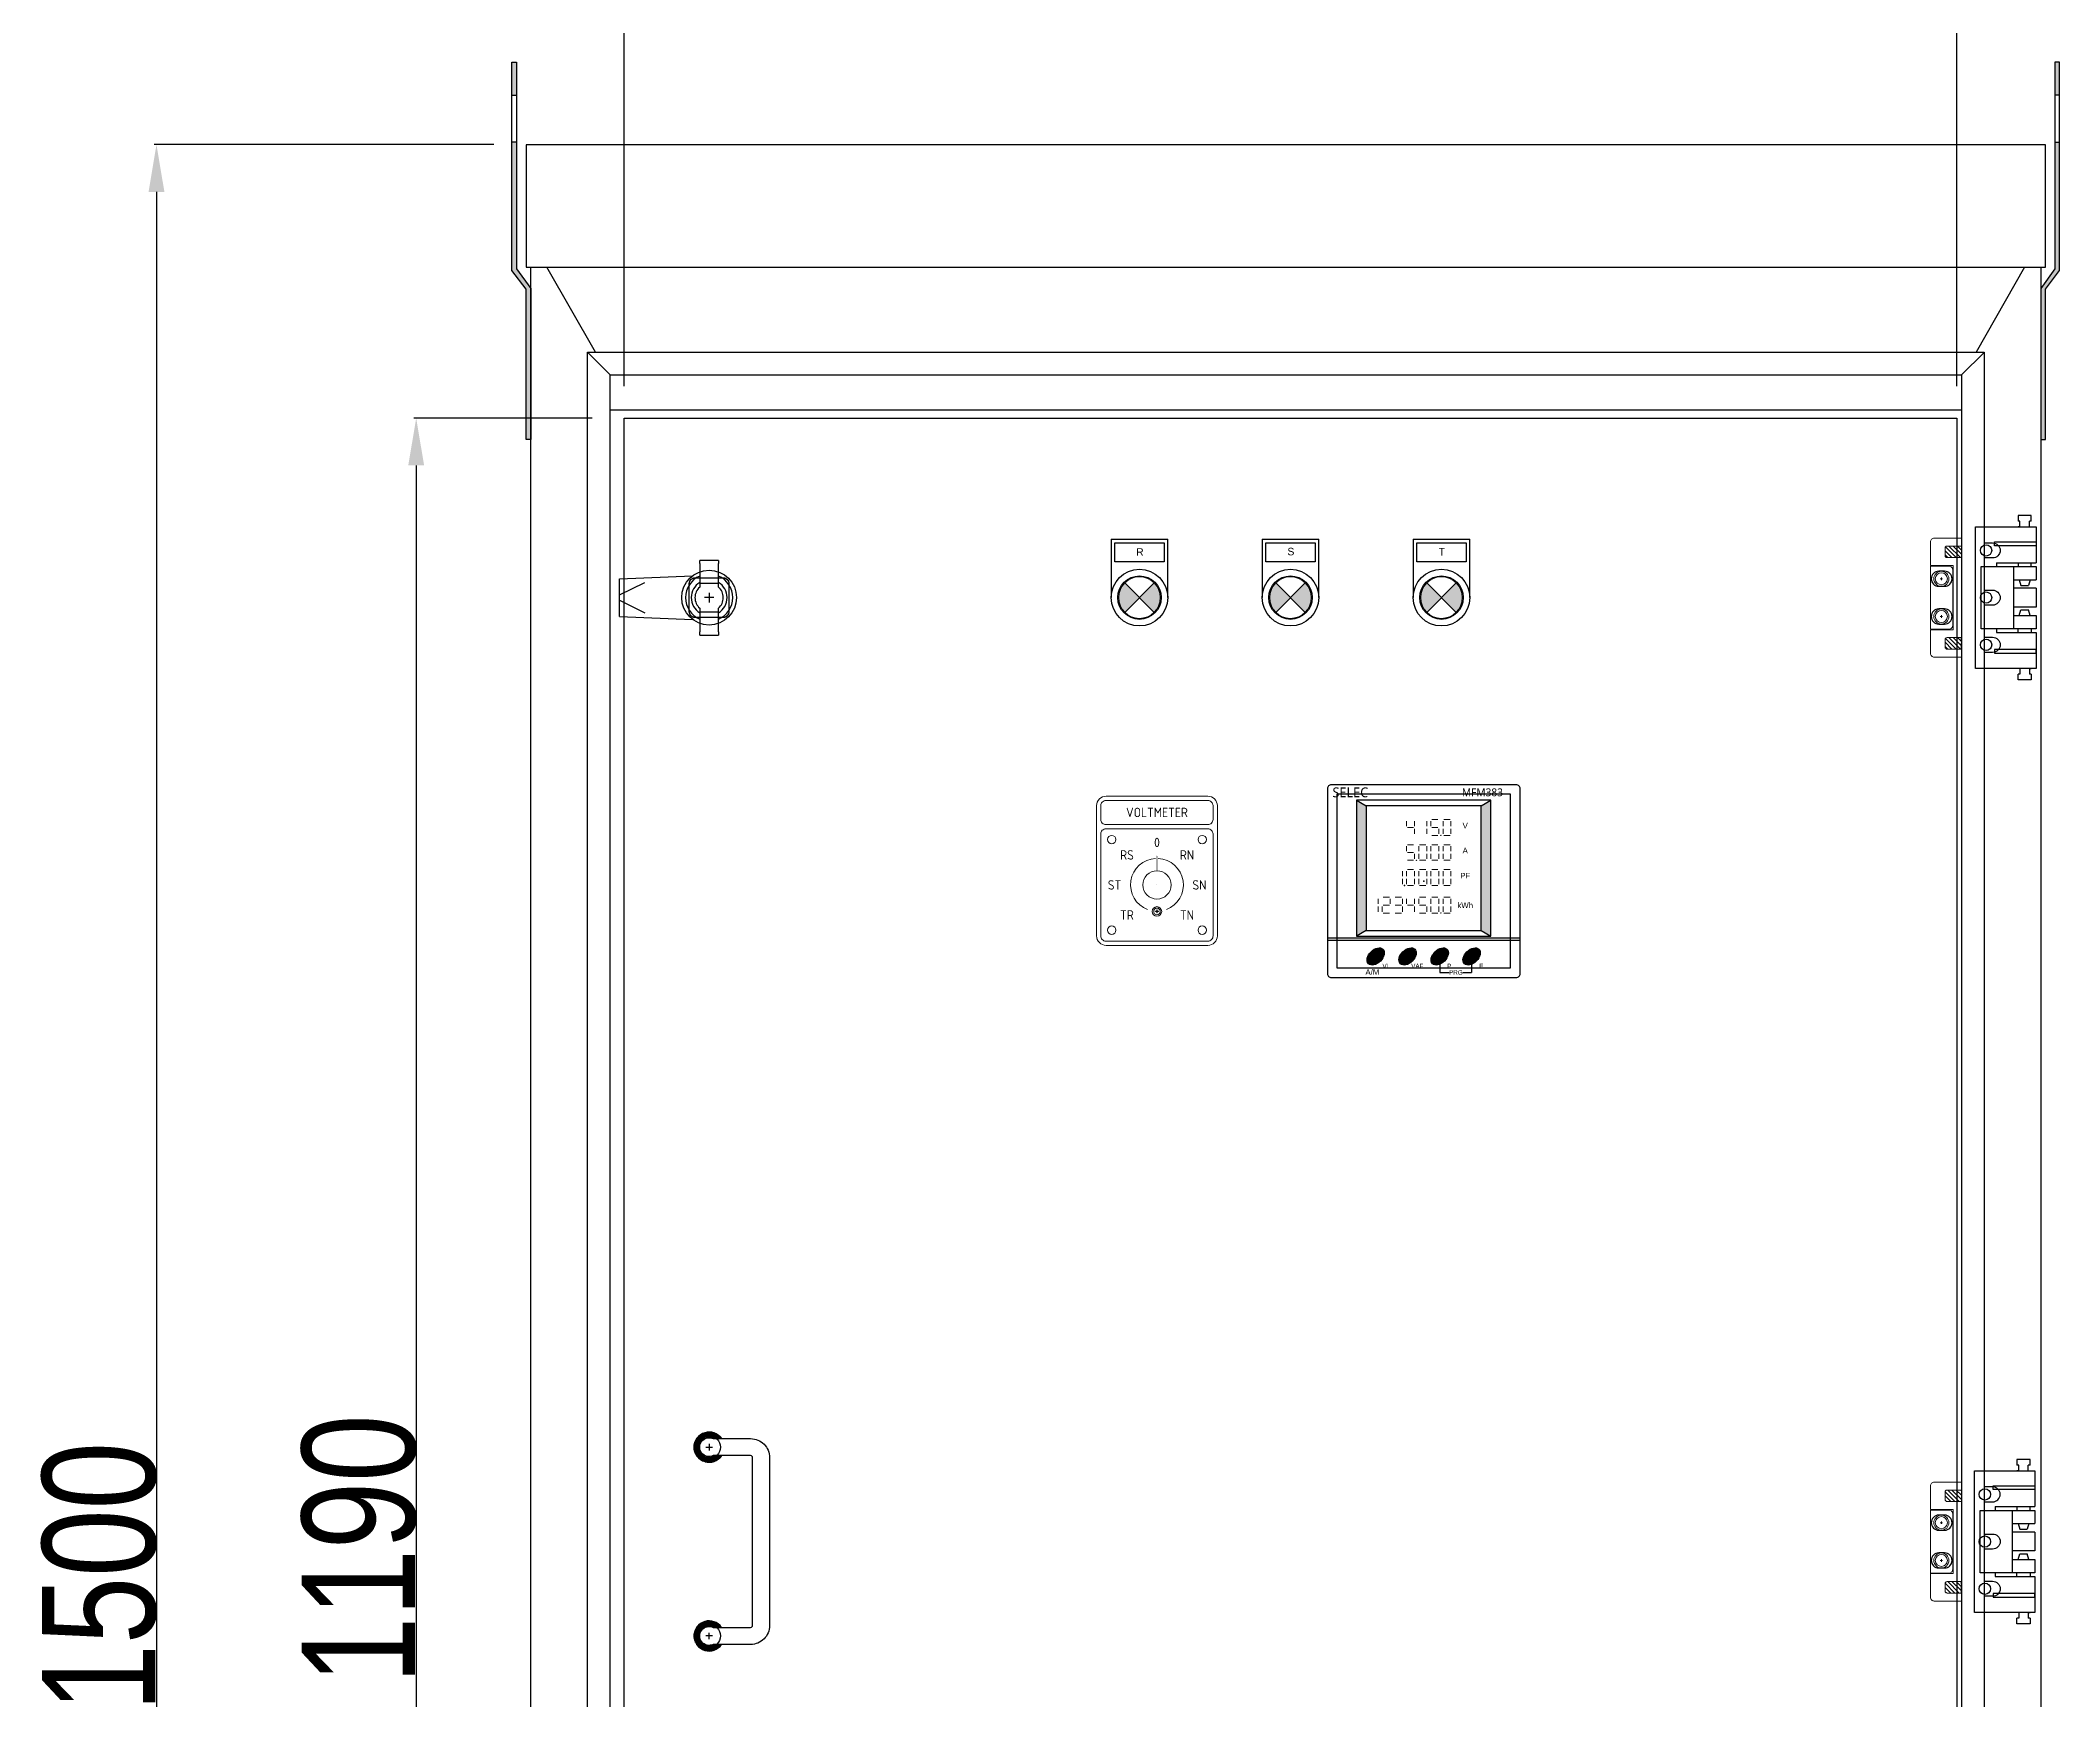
# Model space of a CAD drawing. Header units: inches. Extents: x 21 to 136330, y 8 to 58290.
# Drawn here: x 57023 to 58093, y 43916 to 44795 of the extents above; entities that cross this region are included whole.
import ezdxf
from ezdxf.enums import TextEntityAlignment as Align

# ---------------------------------------------------------------- set-up
doc = ezdxf.new("R2010")
doc.units = ezdxf.units.IN
doc.header["$MEASUREMENT"] = 0
doc.set_wipeout_variables(frame=1)
doc.linetypes.add('HIDDEN2', pattern=[4.7625, 3.175, -1.5875])
for name, color, linetype, lineweight in [('0 TĂNG CỨNG', 7, 'Continuous', 15), ('01', 7, 'HIDDEN2', 13), ('07', 5, 'Continuous', 5), ('hw_Text', 7, 'Continuous', 13)]:
    doc.layers.add(name, color=color, linetype=linetype, lineweight=lineweight)
for name, color, linetype in [('@.0.DM. NÉT CHÍNH', 7, 'Continuous'), ('@.DM. NÉT CẮT', 2, 'Continuous'), ('@.DM. THIẾT BỊ', 7, 'Continuous')]:
    doc.layers.add(name, color=color, linetype=linetype)
doc.layers.add('@.DM. KÍCH THƯỚC', color=8, linetype='Continuous', transparency=0.2)
doc.layers.add('@.DM. KÍCH THƯỚC @ 1', color=8, linetype='Continuous', transparency=0.2)
doc.styles.add('1_Segoe UI', font='segoeui.ttf')
doc.styles.add('ARIAL', font='arial.ttf')
doc.styles.add('Arial-Black', font='')
doc.styles.add('roman', font='roman.shx', dxfattribs={"width": 0.8})
doc.styles.add('VnArial', font='')
doc.styles.add('WD_IEC', font='isocp2.shx')
doc.styles.get('Arial-Black').set_extended_font_data('Arial Black')
doc.styles.get('VnArial').set_extended_font_data('.VnArial')
doc.dimstyles.new('Kích thước Duy Mạnh', dxfattribs={"dimtxt": 30, "dimasz": 25, "dimexe": 1.25, "dimexo": 20, "dimtad": 1, "dimdec": 1, "dimtxsty": 'roman', "dimcen": 2.5, "dimclrd": 8, "dimclre": 8, "dimclrt": 2, "dimadec": 0, "dimazin": 0, "dimtfac": 1, "dimtdec": 1, "dimtix": 1, "dimtmove": 0, "dimatfit": 3, "dimfxl": 1, "dimtfillclr": 1, "dimarcsym": 0})

# ---------------------------------------------------------------- blocks, each defined once
blk = doc.blocks.new('*D2326')
at = {"layer": '@.DM. KÍCH THƯỚC', "color": 8, "lineweight": -2, "transparency": 16777216}
for p, q in [((57315.8, 44594.9), (57221.3, 44594.9)), ((57315.8, 43404.9), (57221.3, 43404.9))]:
    blk.add_line(p, q, dxfattribs=at)
at = {"layer": '@.DM. KÍCH THƯỚC', "lineweight": -2, "transparency": 16777216}
blk.add_line((57222.6, 44569.9), (57222.6, 43429.9), dxfattribs=at)
at = {"layer": '@.DM. KÍCH THƯỚC', "transparency": 16777216}
for points in [[(57218.4, 44569.9), (57226.8, 44569.9), (57222.6, 44594.9)], [(57218.4, 43429.9), (57226.8, 43429.9), (57222.6, 43404.9)]]:
    blk.add_solid(points, dxfattribs=at)
at = {"layer": 'Defpoints', "color": 0, "transparency": 16777216}
for p in [(57335.8, 44594.9), (57222.6, 43404.9), (57335.8, 43404.9)]:
    blk.add_point(p, dxfattribs=at)
at = {"layer": '@.DM. KÍCH THƯỚC', "color": 2, "transparency": 16777216, "insert": (57162, 43924.4), "char_height": 60, "attachment_point": 1, "rotation": 90, "style": 'roman'}
blk.add_mtext('1190', dxfattribs=at)
blk = doc.blocks.new('*D2327')
at = {"layer": '@.DM. KÍCH THƯỚC', "color": 8, "lineweight": -2, "transparency": 16777216}
for p, q in [((57332.8, 44611.9), (57332.8, 44833.1)), ((58038.8, 44611.9), (58038.8, 44833.1))]:
    blk.add_line(p, q, dxfattribs=at)
at = {"layer": '@.DM. KÍCH THƯỚC', "lineweight": -2, "transparency": 16777216}
blk.add_line((57357.8, 44831.9), (58013.8, 44831.9), dxfattribs=at)
at = {"layer": '@.DM. KÍCH THƯỚC', "transparency": 16777216}
for points in [[(57357.8, 44836), (57357.8, 44827.7), (57332.8, 44831.9)], [(58013.8, 44836), (58013.8, 44827.7), (58038.8, 44831.9)]]:
    blk.add_solid(points, dxfattribs=at)
at = {"layer": 'Defpoints', "color": 0, "transparency": 16777216}
for p in [(58038.8, 44831.9), (57332.8, 44591.9), (58038.8, 44591.9)]:
    blk.add_point(p, dxfattribs=at)
at = {"layer": '@.DM. KÍCH THƯỚC', "color": 2, "transparency": 16777216, "insert": (57625.2, 44892.5), "char_height": 60, "attachment_point": 1, "style": 'roman'}
blk.add_mtext('706', dxfattribs=at)
blk = doc.blocks.new('*D2328')
at = {"layer": '@.DM. KÍCH THƯỚC', "color": 8, "lineweight": -2, "transparency": 16777216}
for p, q in [((57263.8, 44739.8), (57083.8, 44739.8)), ((57266.4, 43239.9), (57083.8, 43239.9))]:
    blk.add_line(p, q, dxfattribs=at)
at = {"layer": '@.DM. KÍCH THƯỚC', "lineweight": -2, "transparency": 16777216}
blk.add_line((57085, 44714.8), (57085, 43264.9), dxfattribs=at)
at = {"layer": '@.DM. KÍCH THƯỚC', "transparency": 16777216}
for points in [[(57080.8, 44714.8), (57089.2, 44714.8), (57085, 44739.8)], [(57080.8, 43264.9), (57089.2, 43264.9), (57085, 43239.9)]]:
    blk.add_solid(points, dxfattribs=at)
at = {"layer": 'Defpoints', "color": 0, "transparency": 16777216}
for p in [(57283.8, 44739.8), (57085, 43239.9), (57286.4, 43239.9)]:
    blk.add_point(p, dxfattribs=at)
at = {"layer": '@.DM. KÍCH THƯỚC', "color": 2, "transparency": 16777216, "insert": (57024.4, 43909.8), "char_height": 60, "attachment_point": 1, "rotation": 90, "style": 'roman'}
blk.add_mtext('1500', dxfattribs=at)
blk = doc.blocks.new('HL011-1-6')
at = {"color": 8}
for p, q in [((29.5, 81), (22.5, 81)), ((22.5, 81), (22.5, 78)), ((23.5, 78), (22.5, 78)), ((23.5, 75), (22.5, 75)), ((23.5, 75), (23.5, 78)), ((29.5, 78), (28.5, 78)), ((28.5, 75), (28.5, 78)), ((28.5, 75), (29.5, 75)), ((29.5, 78), (29.5, 81)), ((11, 56), (11, 54)), ((11, 56), (32, 56)), ((20, 54), (20, 21)), ((22.5, 56), (22.5, 54)), ((29.5, 54), (29.5, 56)), ((20, 47), (32, 47)), ((23.1, 47), (24, 44)), ((24, 44), (28, 44)), ((28.9, 47), (28, 44)), ((32, 42.5), (20, 42.5)), ((32, 32.5), (20, 32.5)), ((20, 28), (32, 28)), ((23.1, 28), (24, 31)), ((24, 31), (28, 31)), ((28.9, 28), (28, 31)), ((11, 21), (11, 19)), ((11, 19), (32, 19)), ((22.5, 19), (22.5, 21)), ((29.5, 21), (29.5, 19)), ((23.5, 0), (22.5, 0)), ((23.5, 0), (23.5, -3)), ((28.5, 0), (28.5, -3)), ((28.5, 0), (29.5, 0)), ((22.5, -6), (22.5, -3)), ((23.5, -3), (22.5, -3)), ((29.5, -6), (22.5, -6)), ((29.5, -3), (28.5, -3)), ((29.5, -3), (29.5, -6))]:
    blk.add_line(p, q, dxfattribs=at)
for points in [[(32, 19), (32, 0), (0, 0), (0, 75), (32, 75), (32, 56)], [(32, 28), (32, 21), (3, 21), (3, 54), (32, 54), (32, 47)], [(32, 42.5), (32, 32.5)]]:
    blk.add_lwpolyline(points, dxfattribs=at)
for points in [[(10, 67), (32, 67), (32, 65), (10, 65)], [(10, 8), (32, 8), (32, 10), (10, 10)]]:
    blk.add_lwpolyline(points, close=True, dxfattribs=at)
for centre in [(5.5, 62.5), (5.5, 37.5), (5.5, 12.5)]:
    blk.add_circle(centre, 3, dxfattribs=at)
blk = doc.blocks.new('MS722')
at = {"layer": '@.DM. THIẾT BỊ', "color": 4}
for p, q in [((-5, 37.8), (-5, 39.5)), ((5, 39.5), (-5, 39.5)), ((-5, 37.8), (-5, 27.2)), ((5, 39.5), (5, 37.8)), ((5, 27.2), (5, 37.8)), ((-5, 27.2), (-5, 25.3)), ((5, 27.2), (-5, 27.2)), ((5, 25.3), (5, 27.2)), ((-5, 14.2), (-5, 12.2)), ((-5, 12.2), (-5, 1.7)), ((-5, 12.2), (5, 12.2)), ((5, 12.2), (5, 14.2)), ((5, 1.7), (5, 12.2)), ((-5, 0), (-5, 1.7)), ((-5, 0), (5, 0)), ((5, 1.7), (5, 0))]:
    blk.add_line(p, q, dxfattribs=at)
for radius, start, end in [(12.5, 113.5782, 246.4218), (7.5, 131.8103, 228.1897), (12.5, 293.5782, 66.4218), (7.5, 311.8103, 48.1897)]:
    blk.add_arc((0, 19.8), radius, start, end, dxfattribs=at)
at = {"layer": '@.DM. THIẾT BỊ', "color": 9}
for start, end in [(121.7569, 238.2431), (301.7569, 58.2431)]:
    blk.add_arc((0, 19.8), 9.5, start, end, dxfattribs=at)
blk = doc.blocks.new('KTRONG')
at = {"layer": '@.DM. THIẾT BỊ', "color": 8}
for p, q in [((-47.5, 10), (-8.9, 11.5)), ((-47.5, -10), (-47.5, 10)), ((-47.5, 1.4), (-34.1, 8.1)), ((-47.5, -1.4), (-34.1, -8.1)), ((-47.5, -10), (-8.9, -11.5))]:
    blk.add_line(p, q, dxfattribs=at)
at = {"layer": '@.DM. THIẾT BỊ', "color": 1, "ltscale": 10}
blk.add_line((0, 2.5), (0, -2.5), dxfattribs=at)
at = {"layer": '@.DM. THIẾT BỊ', "color": 8}
blk.add_lwpolyline([(10.5, 7.5), (10.5, -7.5, -0.414214), (7.5, -10.5), (-7.5, -10.5, -0.414214), (-10.5, -7.5), (-10.5, 7.5, -0.414214), (-7.5, 10.5), (7.5, 10.5, -0.414214)], format="xyb", close=True, dxfattribs=at)
at = {"layer": '@.DM. THIẾT BỊ', "color": 1, "ltscale": 10}
blk.add_lwpolyline([(2.5, 0), (-2.5, 0)], dxfattribs=at)
at = {"layer": '@.DM. THIẾT BỊ', "color": 8}
blk.add_circle((0, 0), 14.5, dxfattribs=at)
blk.add_blockref('MS722', (0, -19.8), dxfattribs=at)
blk = doc.blocks.new('*U60')
h = blk.add_hatch()
h.set_pattern_fill('ANGLE', color=140, scale=0.1, style=0)
h.set_pattern_definition([(0, (-14333.92485, -6471.2765), (0, 0.6985), [0.508, -0.1905]), (90, (-14333.92485, -6471.2765), (-0.6985, 4e-17), [0.508, -0.1905])])
edge = h.paths.add_edge_path()
edge.add_line((6.6, 112.5), (3.2, 112.5))
edge.add_arc((0, 108), 5.5, 54.9032, 305.0968)
edge.add_line((3.2, 103.5), (6.6, 103.5))
edge.add_arc((0, 108), 8, 34.2289, 325.7711, ccw=False)
h = blk.add_hatch()
h.set_pattern_fill('ANGLE', color=140, scale=0.1, style=0)
h.set_pattern_definition([(0, (-14333.92485, -6571.2765), (0, 0.6985), [0.508, -0.1905]), (90, (-14333.92485, -6571.2765), (-0.6985, 4e-17), [0.508, -0.1905])])
edge = h.paths.add_edge_path()
edge.add_line((6.6, 12.5), (3.2, 12.5))
edge.add_arc((0, 8), 5.5, 54.9032, 305.0968)
edge.add_line((3.2, 3.5), (6.6, 3.5))
edge.add_arc((0, 8), 8, 34.2289, 325.7711, ccw=False)
at = {"color": 140}
for p, q in [((-1.7, 108), (1.7, 108)), ((0, 109.7), (0, 106.3)), ((1.7, 8), (-1.7, 8)), ((0, 6.3), (0, 9.7))]:
    blk.add_line(p, q, dxfattribs=at)
for points in [[(6.6, 112.5), (3.2, 112.5, 1.924951), (3.2, 103.5), (6.6, 103.5, -3.24764)], [(2.2, 12.5), (22, 12.5, 0.414214), (23, 13.5), (23, 102.5, 0.414214), (22, 103.5), (2.2, 103.5, -1.595433), (2.2, 112.5), (22, 112.5, -0.414214), (32, 102.5), (32, 13.5, -0.414214), (22, 3.5), (2.2, 3.5, -1.595433)]]:
    blk.add_lwpolyline(points, format="xyb", close=True, dxfattribs=at)
for points in [[(-1, 113.4), (-1, 112.9)], [(1, 112.9), (1, 113.4)], [(-1, 102.6), (-1, 103.1)], [(1, 103.1), (1, 102.6)], [(-1, 13.4), (-1, 12.9)], [(1, 12.9), (1, 13.4)], [(-1, 2.6), (-1, 3.1)], [(1, 3.1), (1, 2.6)]]:
    blk.add_lwpolyline(points, dxfattribs=at)
for centre, radius, start, end in [((0, 108), 8, 34.2289, 325.7711), ((0, 108), 5.5, 54.9032, 305.0968), ((0, 8), 8, 34.2289, 325.7711), ((0, 8), 5.5, 54.9032, 305.0968)]:
    blk.add_arc(centre, radius, start, end, dxfattribs=at)
blk = doc.blocks.new('BL012-FRONT')
at = {"layer": '0 TĂNG CỨNG'}
h = blk.add_hatch(dxfattribs=at)
h.set_pattern_fill('ANSI31', color=2, scale=0.5, angle=90, style=0)
h.set_pattern_definition([(135, (-85095.0619, -23179.3125), (-1.122532015, -1.122532015), [])])
edge = h.paths.add_edge_path()
edge.add_line((-0.4, 52.7), (7.2, 52.7))
edge.add_line((7.2, 52.7), (7.2, 58.8))
edge.add_line((7.2, 58.8), (-0.4, 58.8))
edge.add_arc((-0.4, 57.8), 1, 90, 180)
edge.add_line((-1.4, 57.8), (-1.4, 53.7))
edge.add_arc((-0.4, 53.7), 1, 180, 270)
h = blk.add_hatch(dxfattribs=at)
h.set_pattern_fill('ANSI31', color=2, scale=0.5, angle=90, style=0)
h.set_pattern_definition([(135, (-85095.0619, -23227.8125), (-1.122532015, -1.122532015), [])])
edge = h.paths.add_edge_path()
edge.add_line((-0.4, 4.2), (7.2, 4.2))
edge.add_line((7.2, 4.2), (7.2, 10.3))
edge.add_line((7.2, 10.3), (-0.4, 10.3))
edge.add_arc((-0.4, 9.3), 1, 90, 180)
edge.add_line((-1.4, 9.3), (-1.4, 5.2))
edge.add_arc((-0.4, 5.2), 1, 180, 270)
at = {"color": 2, "linetype": 'HIDDEN2'}
blk.add_line((7.2, 4.2), (7.2, 10.3), dxfattribs=at)
at = {"layer": '0 TĂNG CỨNG', "color": 8}
for p, q in [((-4.1, 41.5), (-2.8, 41.5)), ((-3.4, 42.2), (-3.4, 40.8)), ((-4.1, 21.5), (-2.8, 21.5)), ((-3.4, 22.2), (-3.4, 20.8))]:
    blk.add_line(p, q, dxfattribs=at)
at = {"layer": '0 TĂNG CỨNG', "color": 1}
blk.add_lwpolyline([(-9.2, 14.5), (-9.2, 2, 0.414214), (-7.2, 0), (7.2, 0), (7.2, 63), (-7.2, 63, 0.414214), (-9.2, 61), (-9.2, 48.5), (2.8, 48.5), (2.8, 14.5)], format="xyb", close=True, dxfattribs=at)
at = {"layer": '0 TĂNG CỨNG', "color": 2}
for points in [[(-0.4, 52.7), (7.2, 52.7), (7.2, 58.8), (-0.4, 58.8, 0.414214), (-1.4, 57.8), (-1.4, 53.7, 0.414214)], [(-0.4, 4.2), (7.2, 4.2), (7.2, 10.3), (-0.4, 10.3, 0.414214), (-1.4, 9.3), (-1.4, 5.2, 0.414214)]]:
    blk.add_lwpolyline(points, format="xyb", close=True, dxfattribs=at)
at = {"layer": '0 TĂNG CỨNG', "color": 22}
blk.add_lwpolyline([(-9.2, 14.8), (0.6, 14.8, 0.414214), (2.6, 16.8), (2.6, 46.2, 0.414214), (0.6, 48.2), (-9.2, 48.2)], format="xyb", close=True, dxfattribs=at)
at = {"layer": '0 TĂNG CỨNG', "color": 61}
for centre in [(-3.4, 41.5), (-3.4, 21.5)]:
    blk.add_circle(centre, 4, dxfattribs=at)
at = {"layer": '0 TĂNG CỨNG', "color": 8}
for centre in [(-3.4, 41.5), (-3.4, 21.5)]:
    blk.add_circle(centre, 3.2, dxfattribs=at)
blk = doc.blocks.new('Den XANH')
h = blk.add_hatch(color=5)
h.paths.add_polyline_path([(15, 15), (22.8, 7.2, 0.198912), (26, 15, 0.198912), (22.8, 22.8)])
h.paths.add_polyline_path([(15, 15), (7.2, 22.8, 0.198912), (4, 15, 0.198912), (7.2, 7.2)])
at = {"color": 7}
for p, q in [((0, 46), (30, 46)), ((0, 46), (0, 15)), ((30, 15), (30, 46))]:
    blk.add_line(p, q, dxfattribs=at)
blk.add_lwpolyline([(2, 44), (28, 44), (28, 34), (2, 34)], close=True, dxfattribs=at)
blk.add_circle((15, 15), 15, dxfattribs=at)
at = {"layer": '07', "color": 5, "linetype": 'Continuous', "lineweight": 5, "ltscale": 3}
for p, q in [((22.8, 22.8), (7.2, 7.2)), ((7.2, 22.8), (22.8, 7.2))]:
    blk.add_line(p, q, dxfattribs=at)
blk.add_circle((15, 15), 11, dxfattribs=at)
at = {"layer": '01', "color": 2, "linetype": 'Continuous', "lineweight": 5, "style": 'Arial-Black'}
blk.add_attdef('T-SP', text='', height=2.4, dxfattribs=at).set_placement((15.2, 37), align=Align.CENTER)
blk = doc.blocks.new('Den DO')
h = blk.add_hatch(color=1)
h.paths.add_polyline_path([(7.2, 7.2), (15, 15), (7.2, 22.8, 0.198912), (4, 15, 0.198912)])
h.paths.add_polyline_path([(15, 15), (22.8, 7.2, 0.198912), (26, 15, 0.198912), (22.8, 22.8)])
at = {"color": 7}
for p, q in [((0, 46), (30, 46)), ((0, 46), (0, 15)), ((30, 15), (30, 46))]:
    blk.add_line(p, q, dxfattribs=at)
blk.add_lwpolyline([(2, 44), (28, 44), (28, 34), (2, 34)], close=True, dxfattribs=at)
blk.add_circle((15, 15), 15, dxfattribs=at)
at = {"layer": '07', "color": 1, "linetype": 'Continuous', "lineweight": 5, "ltscale": 3}
for p, q in [((22.8, 22.8), (7.2, 7.2)), ((7.2, 22.8), (22.8, 7.2))]:
    blk.add_line(p, q, dxfattribs=at)
blk.add_circle((15, 15), 11, dxfattribs=at)
at = {"layer": '01', "color": 2, "linetype": 'Continuous', "lineweight": 5, "style": 'Arial-Black'}
blk.add_attdef('T-SP', text='', height=2.4, dxfattribs=at).set_placement((15, 38.8), align=Align.CENTER)
blk = doc.blocks.new('Den VANG')
h = blk.add_hatch(color=2)
h.paths.add_polyline_path([(22.8, 7.2, 0.198912), (26, 15, 0.198912), (22.8, 22.8), (15, 15)])
h.paths.add_polyline_path([(7.2, 7.2), (15, 15), (7.2, 22.8, 0.198912), (4, 15, 0.198912)])
at = {"color": 7}
for p, q in [((0, 46), (30, 46)), ((0, 46), (0, 15)), ((30, 15), (30, 46))]:
    blk.add_line(p, q, dxfattribs=at)
blk.add_lwpolyline([(2, 44), (28, 44), (28, 34), (2, 34)], close=True, dxfattribs=at)
blk.add_circle((15, 15), 15, dxfattribs=at)
at = {"layer": '07', "color": 2, "linetype": 'Continuous', "lineweight": 5, "ltscale": 3}
for p, q in [((22.8, 22.8), (7.2, 7.2)), ((7.2, 22.8), (22.8, 7.2))]:
    blk.add_line(p, q, dxfattribs=at)
blk.add_circle((15, 15), 11, dxfattribs=at)
at = {"layer": '01', "color": 2, "linetype": 'Continuous', "lineweight": 5, "style": 'Arial-Black'}
blk.add_attdef('T-SP', text='', height=2.4, dxfattribs=at).set_placement((15.2, 37), align=Align.CENTER)
blk = doc.blocks.new('*U61')
at = {"color": 7}
ref = blk.add_blockref('Den DO', (-95, -46), dxfattribs=at)
ref.add_attrib('T-SP', 'R', dxfattribs={"layer": '01', "color": 2, "linetype": 'Continuous', "lineweight": 5, "height": 4, "style": 'ARIAL'}).set_placement((-79.8, -8.8), align=Align.CENTER)
ref = blk.add_blockref('Den VANG', (-15, -46), dxfattribs=at)
ref.add_attrib('T-SP', 'S', dxfattribs={"layer": '01', "color": 2, "linetype": 'Continuous', "lineweight": 5, "height": 4, "style": 'ARIAL'}).set_placement((0.2, -8.6), align=Align.CENTER)
ref = blk.add_blockref('Den XANH', (65, -46), dxfattribs=at)
ref.add_attrib('T-SP', 'T', dxfattribs={"layer": '01', "color": 2, "linetype": 'Continuous', "lineweight": 5, "height": 4, "style": 'ARIAL'}).set_placement((80.2, -8.7), align=Align.CENTER)
blk = doc.blocks.new('*U62')
at = {"color": 0, "linetype": 'ByBlock', "lineweight": 9}
blk.add_lwpolyline([(-27, 32), (27, 32, 0.414214), (29.7, 34.7), (29.7, 42, 0.414214), (27, 44.7), (-27, 44.7, 0.414214), (-29.8, 42), (-29.8, 34.7, 0.414214)], format="xyb", close=True, dxfattribs=at)
at = {"color": 150, "linetype": 'ByBlock', "lineweight": 9}
for centre in [(-24, 24), (24, 24), (-24, -24), (24, -24)]:
    blk.add_circle(centre, 2.25, dxfattribs=at)
at = {"color": 0, "linetype": 'ByBlock', "lineweight": 9, "style": 'WD_IEC'}
for s, p in [('VOLTMETER', (0, 38.4)), ('RS', (-15.9, 15.9)), ('RN', (15.9, 15.9)), ('ST', (-22.5, 0)), ('SN', (22.5, 0)), ('TR', (-15.9, -15.9)), ('TN', (15.9, -15.9))]:
    blk.add_text(s, height=5, dxfattribs=at).set_placement(p, align=Align.MIDDLE_CENTER)
at = {"color": 0, "linetype": 'ByBlock', "lineweight": 9}
blk.add_wipeout([(5.5, 0), (0.2, 15.3), (0.2, 15.3), (0.2, 15.3), (0.2, 15.4), (0.2, 15.4), (0.2, 15.4), (0.2, 15.4), (0.2, 15.4), (0.2, 15.4), (0.2, 15.4), (0.1, 15.4), (0.1, 15.4), (0.1, 15.5), (0.1, 15.5), (0.1, 15.5), (0.1, 15.5), (0.1, 15.5), (0, 15.5), (0, 15.5), (0, 15.5), (0, 15.5), (0, 15.5), (0, 15.5), (-0.1, 15.5), (-0.1, 15.5), (-0.1, 15.5), (-0.1, 15.5), (-0.1, 15.5), (-0.1, 15.4), (-0.1, 15.4), (-0.2, 15.4), (-0.2, 15.4), (-0.2, 15.4), (-0.2, 15.4), (-0.2, 15.4), (-0.2, 15.4), (-0.2, 15.4), (-0.2, 15.3), (-0.2, 15.3), (-0.2, 15.3), (-5.5, 0), (-4.5, -19), (4.5, -19)], dxfattribs=at)
at = {"linetype": 'ByBlock', "lineweight": 9}
blk.add_hatch(color=0, dxfattribs=at).paths.add_polyline_path([(0.2, 15.3), (0.2, 15.3), (0.2, 15.3), (0.2, 15.4), (0.2, 15.4), (0.2, 15.4), (0.2, 15.4), (0.2, 15.4), (0.2, 15.4), (0.2, 15.4), (0.1, 15.4), (0.1, 15.4), (0.1, 15.5), (0.1, 15.5), (0.1, 15.5), (0.1, 15.5), (0.1, 15.5), (0, 15.5), (0, 15.5), (0, 15.5), (0, 15.5), (0, 15.5), (0, 15.5), (-0.1, 15.5), (-0.1, 15.5), (-0.1, 15.5), (-0.1, 15.5), (-0.1, 15.5), (-0.1, 15.4), (-0.1, 15.4), (-0.2, 15.4), (-0.2, 15.4), (-0.2, 15.4), (-0.2, 15.4), (-0.2, 15.4), (-0.2, 15.4), (-0.2, 15.4), (-0.2, 15.3), (-0.2, 15.3), (-0.2, 15.3), (-0.2, 7.5), (0.2, 7.5)])
at = {"color": 0, "linetype": 'ByBlock', "lineweight": 18}
blk.add_lwpolyline([(-27, -32), (27, -32, 0.414214), (32, -27), (32, 42, 0.414214), (27, 47), (-27, 47, 0.414214), (-32, 42), (-32, -27, 0.414214)], format="xyb", close=True, dxfattribs=at)
at = {"color": 0, "linetype": 'ByBlock', "lineweight": 9}
blk.add_lwpolyline([(-27, -29.8), (27, -29.8, 0.414214), (29.7, -27), (29.7, 27, 0.414214), (27, 29.7), (-27, 29.7, 0.414214), (-29.8, 27), (-29.8, -27, 0.414214)], format="xyb", close=True, dxfattribs=at)
blk.add_lwpolyline([(0.8, -14.1), (0.8, -13.9), (0.1, -13.9), (0.1, -13.2), (-0.1, -13.2), (-0.1, -13.9), (-0.8, -13.9), (-0.8, -14.1), (-0.1, -14.1), (-0.1, -14.8), (0.1, -14.8), (0.1, -14.1)], close=True, dxfattribs=at)
at = {"color": 150, "linetype": 'ByBlock', "lineweight": 9}
blk.add_circle((0, 0), 7.5, dxfattribs=at)
at = {"color": 0, "linetype": 'ByBlock', "lineweight": 9}
for radius in [2.5, 1.75]:
    blk.add_circle((0, -14), radius, dxfattribs=at)
for start, end in [(92.839, 249.0883), (290.9117, 87.161)]:
    blk.add_arc((0, 0), 14, start, end, dxfattribs=at)
at = {"layer": 'Defpoints', "color": 1, "linetype": 'ByBlock', "lineweight": 9}
blk.add_line((0, 0), (0, 0), dxfattribs=at)
at = {"color": 0, "linetype": 'ByBlock', "lineweight": 9, "style": 'WD_IEC'}
blk.add_text('0', height=5, dxfattribs=at).set_placement((0, 22.5), align=Align.MIDDLE_CENTER)
blk = doc.blocks.new('*U40')
at = {"ltscale": 5, "true_color": 0x22346e, "transparency": 33554559}
h = blk.add_hatch(color=159, dxfattribs=at)
h.dxf.hatch_style = 1
h.set_gradient(color2=(255, 255, 0), name='SPHERICAL')
h.paths.add_polyline_path([(-29.5, 88.1), (-34.5, 91.1), (-34.5, 21.2), (-29.5, 24.2)])
h = blk.add_hatch(color=159, dxfattribs=at)
h.dxf.hatch_style = 1
h.set_gradient(color2=(255, 255, 0), name='SPHERICAL')
h.paths.add_polyline_path([(29.5, 88.1), (34.5, 91.1), (34.5, 21.2), (29.5, 24.2)])
at = {"ltscale": 5, "transparency": 33554559}
h = blk.add_hatch(color=256, dxfattribs=at)
h.dxf.hatch_style = 1
h.set_gradient(color1=(200, 201, 45), color2=(0, 0, 0), name='INVCURVED')
edge = h.paths.add_edge_path()
edge.add_ellipse((-24.7, 10.8), major_axis=(-3.73, -3.73), ratio=0.643306, start_angle=0, end_angle=360)
h = blk.add_hatch(color=256, dxfattribs=at)
h.dxf.hatch_style = 1
h.set_gradient(color1=(200, 201, 45), color2=(0, 0, 0), name='INVCURVED')
edge = h.paths.add_edge_path()
edge.add_ellipse((-8.3, 10.8), major_axis=(-3.73, -3.73), ratio=0.643306, start_angle=0, end_angle=360)
h = blk.add_hatch(color=256, dxfattribs=at)
h.dxf.hatch_style = 1
h.set_gradient(color1=(200, 201, 45), color2=(0, 0, 0), name='INVCURVED')
edge = h.paths.add_edge_path()
edge.add_ellipse((8.2, 10.8), major_axis=(-3.73, -3.73), ratio=0.643306, start_angle=0, end_angle=360)
h = blk.add_hatch(color=256, dxfattribs=at)
h.dxf.hatch_style = 1
h.set_gradient(color1=(200, 201, 45), color2=(0, 0, 0), name='INVCURVED')
edge = h.paths.add_edge_path()
edge.add_ellipse((24.6, 10.8), major_axis=(-3.73, -3.73), ratio=0.643306, start_angle=0, end_angle=360)
at = {"color": 152, "true_color": 0x2776bb}
for p, q in [((-34.5, 91.1), (-29.5, 88.1)), ((29.5, 88.1), (34.5, 91.1)), ((-29.5, 24.2), (-34.5, 21.2)), ((29.5, 24.2), (34.5, 21.2))]:
    blk.add_line(p, q, dxfattribs=at)
at = {"color": 7, "linetype": 'Continuous', "lineweight": 13}
for p, q in [((-8.8, 80.3), (-8.8, 77.8)), ((-8.4, 77), (-5.2, 77)), ((-4.8, 80.3), (-4.8, 77.8)), ((-4.8, 73.7), (-4.8, 76.3)), ((1.5, 80.3), (1.5, 77.8)), ((1.5, 73.7), (1.5, 76.3)), ((3.6, 80.3), (3.6, 77.8)), ((4.1, 81.1), (7.3, 81.1)), ((4.1, 77), (7.3, 77)), ((4.1, 73), (7.3, 73)), ((7.7, 73.7), (7.7, 76.3)), ((9.9, 80.3), (9.9, 77.8)), ((9.9, 73.7), (9.9, 76.3)), ((10.3, 81.1), (13.5, 81.1)), ((10.3, 73), (13.5, 73)), ((13.9, 80.3), (13.9, 77.8)), ((13.9, 73.7), (13.9, 76.3)), ((-8.8, 67.5), (-8.8, 64.9)), ((-8.4, 68.2), (-5.2, 68.2)), ((-8.4, 64.2), (-5.2, 64.2)), ((-4.8, 60.9), (-4.8, 63.5)), ((-2.6, 67.5), (-2.6, 64.9)), ((-2.6, 60.9), (-2.6, 63.5)), ((-2.2, 68.2), (1, 68.2)), ((1.5, 67.5), (1.5, 64.9)), ((1.5, 60.9), (1.5, 63.5)), ((3.6, 67.5), (3.6, 64.9)), ((3.6, 60.9), (3.6, 63.5)), ((4.1, 68.2), (7.3, 68.2)), ((7.7, 67.5), (7.7, 64.9)), ((7.7, 60.9), (7.7, 63.5)), ((9.9, 67.5), (9.9, 64.9)), ((9.9, 60.9), (9.9, 63.5)), ((10.3, 68.2), (13.5, 68.2)), ((13.9, 67.5), (13.9, 64.9)), ((13.9, 60.9), (13.9, 63.5)), ((-11, 54.6), (-11, 52.1)), ((-8.8, 54.6), (-8.8, 52.1)), ((-8.4, 60.2), (-5.2, 60.2)), ((-8.4, 55.4), (-5.2, 55.4)), ((-4.8, 54.6), (-4.8, 52.1)), ((-2.6, 54.6), (-2.6, 52.1)), ((-2.2, 60.2), (1, 60.2)), ((-2.2, 55.4), (1, 55.4)), ((1.5, 54.6), (1.5, 52.1)), ((3.6, 54.6), (3.6, 52.1)), ((4.1, 60.2), (7.3, 60.2)), ((4.1, 55.4), (7.3, 55.4)), ((7.7, 54.6), (7.7, 52.1)), ((9.9, 54.6), (9.9, 52.1)), ((10.3, 60.2), (13.5, 60.2)), ((10.3, 55.4), (13.5, 55.4)), ((13.9, 54.6), (13.9, 52.1)), ((-11, 48), (-11, 50.6)), ((-8.8, 48), (-8.8, 50.6)), ((-8.4, 47.3), (-5.2, 47.3)), ((-4.8, 48), (-4.8, 50.6)), ((-2.6, 48), (-2.6, 50.6)), ((-2.2, 47.3), (1, 47.3)), ((1.5, 48), (1.5, 50.6)), ((3.6, 48), (3.6, 50.6)), ((4.1, 47.3), (7.3, 47.3)), ((7.7, 48), (7.7, 50.6)), ((9.9, 48), (9.9, 50.6)), ((10.3, 47.3), (13.5, 47.3)), ((13.9, 48), (13.9, 50.6)), ((-23.5, 40.4), (-23.5, 37.9)), ((-23.5, 33.8), (-23.5, 36.4)), ((-21.3, 33.8), (-21.3, 36.4)), ((-20.9, 41.2), (-17.6, 41.2)), ((-20.9, 37.1), (-17.6, 37.1)), ((-20.9, 33.1), (-17.6, 33.1)), ((-17.2, 40.4), (-17.2, 37.9)), ((-14.6, 41.2), (-11.4, 41.2)), ((-14.6, 37.1), (-11.4, 37.1)), ((-14.6, 33.1), (-11.4, 33.1)), ((-11, 40.4), (-11, 37.9)), ((-11, 33.8), (-11, 36.4)), ((-8.8, 40.4), (-8.8, 37.9)), ((-8.4, 37.1), (-5.2, 37.1)), ((-4.8, 40.4), (-4.8, 37.9)), ((-4.8, 33.8), (-4.8, 36.4)), ((-2.6, 40.4), (-2.6, 37.9)), ((-2.2, 41.2), (1, 41.2)), ((-2.2, 37.1), (1, 37.1)), ((-2.2, 33.1), (1, 33.1)), ((1.5, 33.8), (1.5, 36.4)), ((3.6, 40.4), (3.6, 37.9)), ((3.6, 33.8), (3.6, 36.4)), ((4.1, 41.2), (7.3, 41.2)), ((4.1, 33.1), (7.3, 33.1)), ((7.7, 40.4), (7.7, 37.9)), ((7.7, 33.8), (7.7, 36.4)), ((9.9, 40.4), (9.9, 37.9)), ((9.9, 33.8), (9.9, 36.4)), ((10.3, 41.2), (13.5, 41.2)), ((10.3, 33.1), (13.5, 33.1)), ((13.9, 40.4), (13.9, 37.9)), ((13.9, 33.8), (13.9, 36.4))]:
    blk.add_line(p, q, dxfattribs=at)
for p, q in [((-49.5, 20.3), (49.5, 20.3)), ((-49.5, 19.2), (49.5, 19.2))]:
    blk.add_line(p, q)
at = {"ltscale": 5}
for p, q in [((8.2, 6.8), (8.2, 2.6)), ((8.2, 2.6), (13, 2.6)), ((20.1, 2.6), (24.6, 2.6)), ((24.6, 6.8), (24.6, 2.6))]:
    blk.add_line(p, q, dxfattribs=at)
blk.add_lwpolyline([(-47.5, 99, 0.414214), (-49.5, 97), (-49.5, 2, 0.414214), (-47.5, 0), (47.5, 0, 0.414214), (49.5, 2), (49.5, 97, 0.414214), (47.5, 99)], format="xyb", close=True)
at = {"color": 152, "true_color": 0x2776bb}
for points in [[(-34.5, 21.2), (34.5, 21.2), (34.5, 91.1), (-34.5, 91.1)], [(-29.5, 24.2), (29.5, 24.2), (29.5, 88.1), (-29.5, 88.1)]]:
    blk.add_lwpolyline(points, close=True, dxfattribs=at)
at = {"ltscale": 5}
for centre in [(8.8, 73), (-3.7, 60.2), (-9.9, 47.3), (8.8, 33.1)]:
    blk.add_circle(centre, 0.076, dxfattribs=at)
for centre in [(-24.7, 10.8), (-8.3, 10.8), (8.2, 10.8), (24.6, 10.8)]:
    blk.add_ellipse(centre, major_axis=(-3.73, -3.73), ratio=0.643306)
blk.add_point((-9.9, 47.3), dxfattribs=at)
at = {"style": '1_Segoe UI'}
for s, height, p in [('SELEC', 5, (-46.9, 92.6)), ('MFM383', 4, (19.6, 93.1))]:
    blk.add_text(s, height=height, dxfattribs=at).set_placement(p)
at = {"layer": 'hw_Text', "lineweight": 13, "style": 'VnArial'}
for s, height, p in [('V', 2.88, (21.3, 78)), ('A', 2.88, (21.3, 65.2)), ('PF', 2.88, (21.3, 52.3)), ('kWh', 2.88, (21.3, 37.1)), ('A/M', 2.88, (-26.4, 2.8)), ('VI', 2.3, (-19.7, 5.9)), ('VAF', 2.3, (-3.3, 5.9)), ('P', 2.3, (13.1, 5.9)), ('PRG', 2.3, (16.5, 2.6)), ('E', 2.3, (29.6, 5.9))]:
    blk.add_text(s, height=height, rotation=360, dxfattribs=at).set_placement(p, align=Align.MIDDLE_CENTER)
blk = doc.blocks.new('1232')
at = {"layer": '@.DM. THIẾT BỊ'}
blk.add_point((48, 46.5), dxfattribs=at)
blk.add_blockref('*U40', (48, -3), dxfattribs=at)
blk = doc.blocks.new('cắt màn điều khiển')
at = {"layer": '@.DM. NÉT CẮT'}
blk.add_lwpolyline([(46, 46), (-46, 46), (-46, -46), (46, -46)], close=True, dxfattribs=at)
blk.add_point((0, 0), dxfattribs=at)
blk = doc.blocks.new('Tai cau - 1')
h = blk.add_hatch(color=8)
h.paths.add_polyline_path([(-7.5, 200), (-10, 200), (-10, 182.5), (-7.5, 182.5)])
h.paths.add_polyline_path([(-7.5, 157.5), (-10, 157.5), (-10, 89.6), (-2.5, 79.6), (-2.5, 0), (0, 0), (0, 80), (-7.5, 90.4)])
at = {"color": 8}
for p, q in [((-10, 200), (-7.5, 200)), ((-10, 89.6), (-10, 200)), ((-7.5, 200), (-7.5, 90.4)), ((-2.5, 79.6), (-10, 89.6))]:
    blk.add_line(p, q, dxfattribs=at)
at = {"color": 2}
blk.add_lwpolyline([(-10, 182.5), (-7.5, 182.5), (-7.5, 157.5), (-10, 157.5)], close=True, dxfattribs=at)
at = {"color": 8}
blk.add_lwpolyline([(-7.5, 90.4), (0, 80), (0, 0), (-2.5, 0), (-2.5, 79.6)], dxfattribs=at)

msp = doc.modelspace()

# ---------------------------------------------------------------- linework, layer by layer
for centre in [(57605.808, 44499.8621), (57685.808, 44499.8621), (57765.808, 44499.8621)]:
    msp.add_circle(centre, 11.5)
at = {"layer": '@.0.DM. NÉT CHÍNH', "color": 0}
for p, q in [((57317.5937, 44629.8621), (57291.8794, 44674.8621)), ((57317.5937, 44629.8621), (57291.8794, 44674.8621)), ((58074.7366, 44674.8621), (58049.0223, 44629.8621)), ((58074.7366, 44674.8621), (58049.0223, 44629.8621)), ((57325.308, 44617.8621), (57313.308, 44629.8621)), ((57325.3787, 44599.3621), (58041.2373, 44599.3621))]:
    msp.add_line(p, q, dxfattribs=at)
at = {"layer": '@.0.DM. NÉT CHÍNH', "color": 1}
msp.add_line((58041.308, 44617.8621), (58053.308, 44629.7914), dxfattribs=at)
at = {"layer": '@.0.DM. NÉT CHÍNH', "color": 0}
for points in [[(57280.808, 44674.8621), (58085.808, 44674.8621), (58085.808, 44739.7742), (57280.808, 44739.7742)], [(57283.308, 44674.8621), (58083.308, 44674.8621), (58083.308, 43339.8621), (57283.308, 43339.8621)], [(57313.308, 44629.8621), (58053.308, 44629.8621), (58053.308, 43369.8621), (57313.308, 43369.8621)], [(57325.308, 44617.8621), (58041.308, 44617.8621), (58041.308, 43381.8621), (57325.308, 43381.8621)]]:
    msp.add_lwpolyline(points, close=True, dxfattribs=at)
at = {"layer": '@.0.DM. NÉT CHÍNH', "color": 6}
msp.add_lwpolyline([(57332.808, 44594.8621), (58038.808, 44594.8621), (58038.808, 43404.8621), (57332.808, 43404.8621)], close=True, dxfattribs=at)
at = {"layer": '@.0.DM. NÉT CHÍNH', "color": 0}
for points in [[(58053.308, 44528.8621), (58057.808, 44528.8621, -1), (58057.808, 44520.8621), (58053.308, 44520.8621)], [(58053.308, 44503.8621), (58057.808, 44503.8621, -1), (58057.808, 44495.8621), (58053.308, 44495.8621)], [(58053.308, 44478.8621), (58057.808, 44478.8621, -1), (58057.808, 44470.8621), (58053.308, 44470.8621)], [(58053.308, 44003.8621), (58057.808, 44003.8621, -1), (58057.808, 43995.8621), (58053.308, 43995.8621)], [(58053.308, 43978.8621), (58057.808, 43978.8621, -1), (58057.808, 43970.8621), (58053.308, 43970.8621)]]:
    msp.add_lwpolyline(points, format="xyb", dxfattribs=at)
for points in [[(57385.308, 44489.3621), (57370.308, 44489.3621, -0.414213562), (57367.308, 44492.3621), (57367.308, 44507.3621, -0.414213562), (57370.308, 44510.3621), (57385.308, 44510.3621, -0.414213562), (57388.308, 44507.3621), (57388.308, 44492.3621, -0.414213562)], [(58029.308, 44505.8621), (58032.308, 44505.8621, 1), (58032.308, 44513.8621), (58029.308, 44513.8621, 1)], [(58029.308, 44485.8621), (58032.308, 44485.8621, 1), (58032.308, 44493.8621), (58029.308, 44493.8621, 1)], [(58057.808, 44028.8621), (58053.308, 44028.8621), (58053.308, 44020.8621), (58057.808, 44020.8621, 1)], [(58029.308, 44005.8621), (58032.308, 44005.8621, 1), (58032.308, 44013.8621), (58029.308, 44013.8621, 1)], [(58029.308, 43985.8621), (58032.308, 43985.8621, 1), (58032.308, 43993.8621), (58029.308, 43993.8621, 1)]]:
    msp.add_lwpolyline(points, format="xyb", close=True, dxfattribs=at)
for centre in [(57377.808, 44049.8621), (57377.808, 43949.8621)]:
    msp.add_circle(centre, 6, dxfattribs=at)

# ---------------------------------------------------------------- block references
at = {"color": 7}
for name, p in [('Tai cau - 1', (57283.308, 44583.5705)), ('HL011-1-6', (58048.808, 44462.3621)), ('HL011-1-6', (58048.1809, 43962.3621))]:
    msp.add_blockref(name, p, dxfattribs=at)
at = {"color": 7, "xscale": -1}
msp.add_blockref('Tai cau - 1', (58083.308, 44583.5705), dxfattribs=at)
for name, p in [('*U61', (57685.808, 44530.8621)), ('KTRONG', (57377.808, 44499.8621)), ('cắt màn điều khiển', (57756.4168, 44349.702)), ('*U60', (57377.808, 43941.8621))]:
    msp.add_blockref(name, p)
at = {"color": 2}
for p in [(58034.058, 44468.3621), (58034.058, 43968.3621)]:
    msp.add_blockref('BL012-FRONT', p, dxfattribs=at)
at = {"xscale": 1.03125, "yscale": 1.03125, "zscale": 1.03125}
msp.add_blockref('1232', (57706.9168, 44301.7489), dxfattribs=at)

# ---------------------------------------------------------------- dimensions: what is measured, and where the dimension line sits
at = {"layer": '@.DM. KÍCH THƯỚC @ 1', "color": 0}
dim = msp.add_linear_dim(base=(58038.808, 44831.8621), p1=(57332.808, 44591.8621), p2=(58038.808, 44591.8621), dimstyle='Kích thước Duy Mạnh', override={"dimscale": 1, "dimtxt": 60, "dimdec": 0, "dimclrd": 256, "dimtdec": 0, "dimtix": 1, "dimtofl": 0, "dimtmove": 0, "dimatfit": 1}, dxfattribs=at)
dim.commit()
dim.dimension.update_dxf_attribs({"geometry": '*D2327', "text_midpoint": (57685.808, 44831.8621), "dimtype": 128})
for base, p1, p2, picture, middle in [((57085.0112, 43239.8621), (57283.808, 44739.7742), (57286.3787, 43239.8621), '*D2328', (57085.0112, 43989.8181)), ((57222.5913, 43404.8621), (57335.808, 44594.8621), (57335.808, 43404.8621), '*D2326', (57222.5913, 43999.8621))]:
    dim = msp.add_linear_dim(base=base, p1=p1, p2=p2, angle=270, dimstyle='Kích thước Duy Mạnh', override={"dimscale": 1, "dimtxt": 60, "dimdec": 0, "dimclrd": 256, "dimtdec": 0, "dimtix": 1, "dimtofl": 0, "dimtmove": 0, "dimatfit": 1}, dxfattribs=at)
    dim.commit()
    dim.dimension.update_dxf_attribs({"geometry": picture, "text_midpoint": middle, "dimtype": 128})

# ---------------------------------------------------------------- next in the draw order: block references
msp.add_blockref('*U62', (57615.0763, 44347.6749))

doc.saveas('drawing.dxf')
